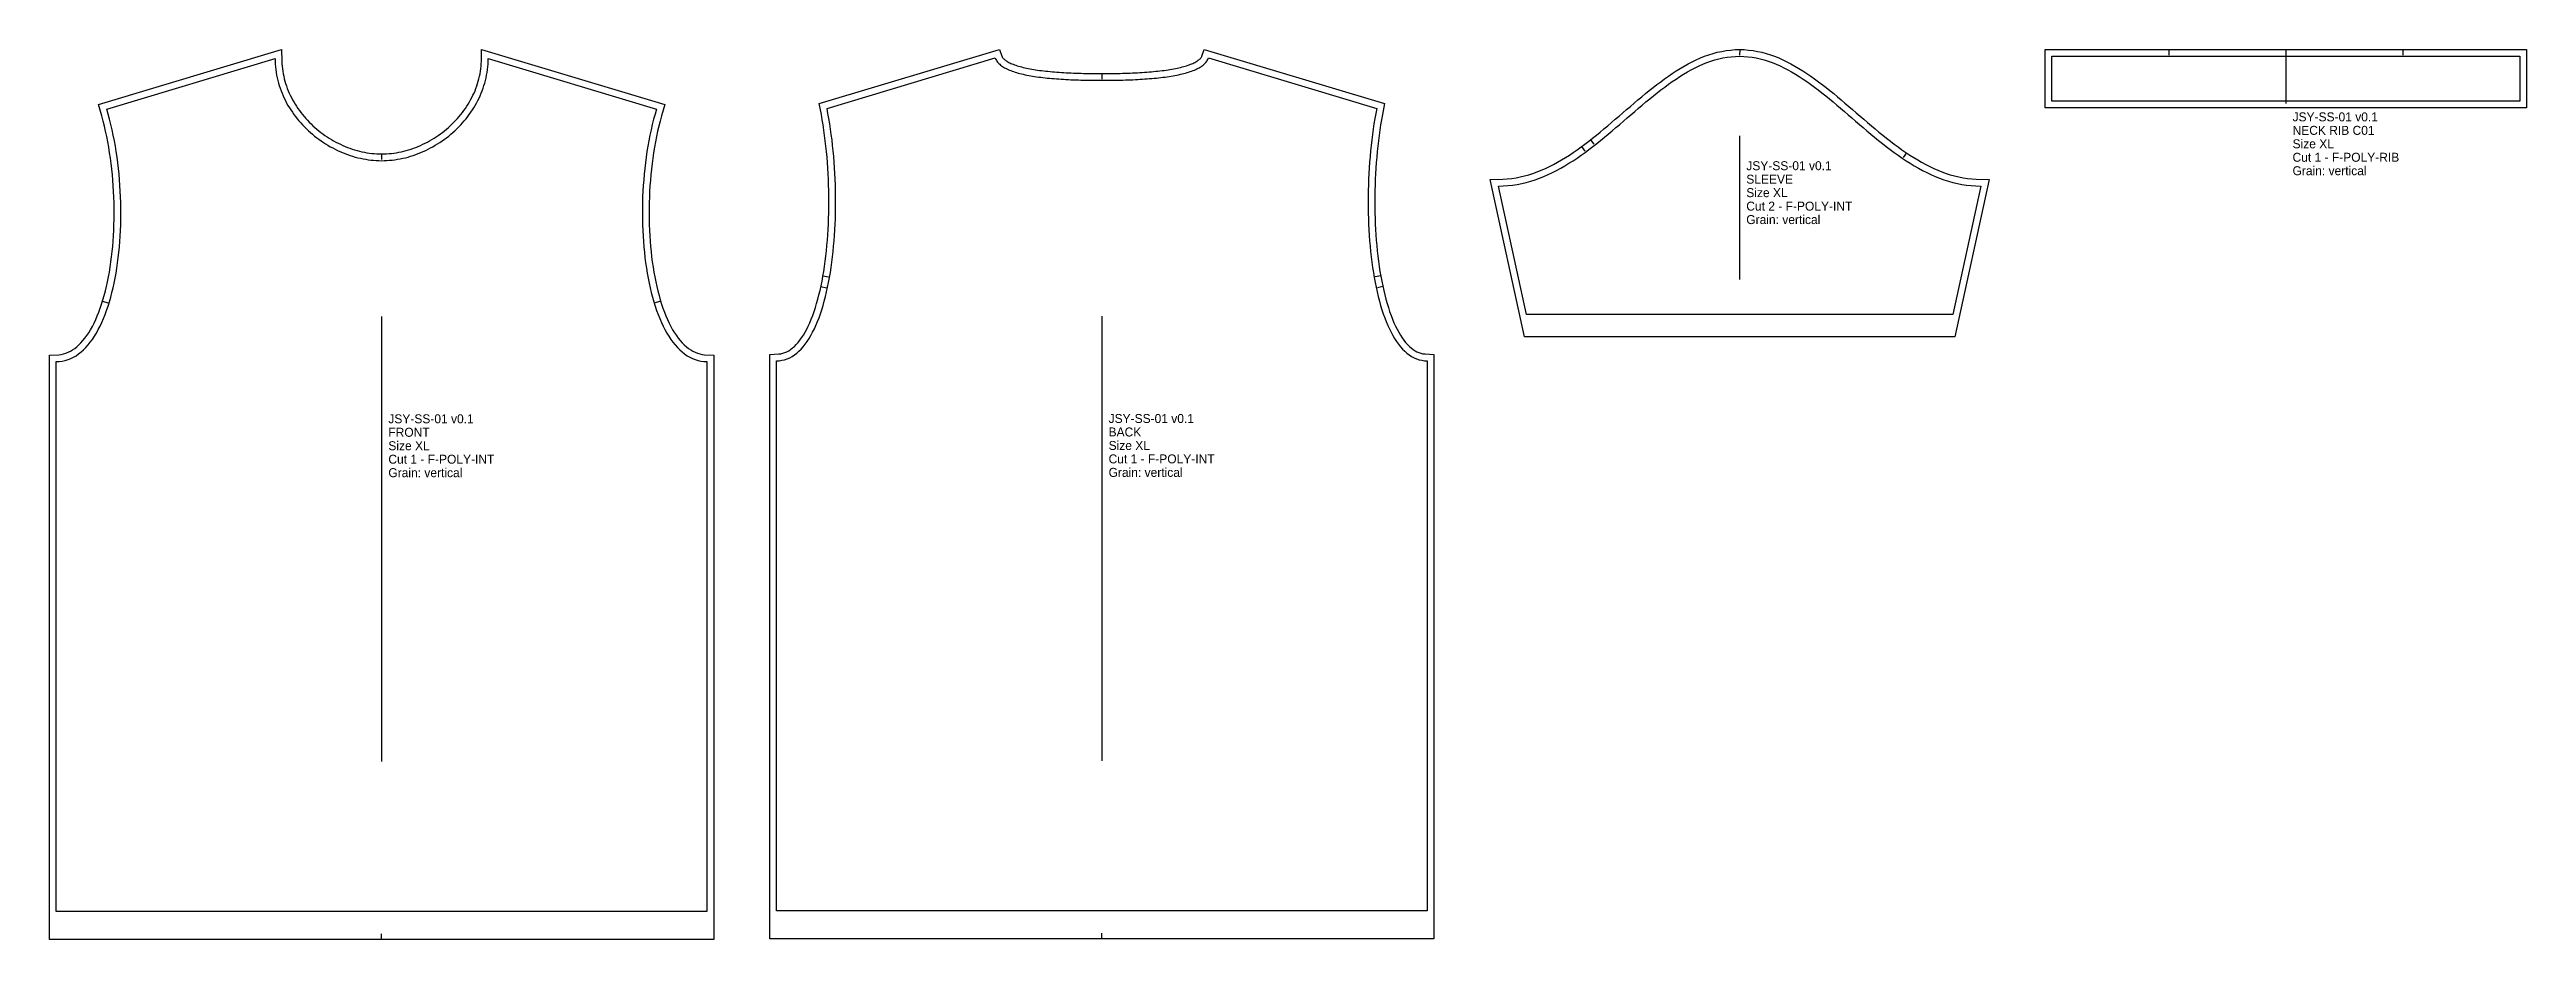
# Model space of a CAD drawing. Header units: millimetres. Extents: x 30 to 2238, y -823 to -30.
import ezdxf

# ---------------------------------------------------------------- set-up
doc = ezdxf.new("R2010")
doc.units = ezdxf.units.MM

msp = doc.modelspace()

# ---------------------------------------------------------------- linework, layer by layer
at = {"layer": '1'}
for points in [[(326, -123.03), (328.2, -122.99), (330.41, -122.9), (332.61, -122.74), (334.82, -122.53), (337.02, -122.25), (339.21, -121.91), (341.4, -121.51), (343.59, -121.06), (345.76, -120.55), (347.93, -119.98), (350.09, -119.35), (352.23, -118.67), (354.36, -117.94), (356.48, -117.15), (358.58, -116.3), (360.67, -115.41), (362.73, -114.46), (364.78, -113.47), (366.8, -112.42), (368.8, -111.33), (370.77, -110.18), (372.72, -108.99), (374.65, -107.76), (376.54, -106.48), (378.41, -105.15), (380.24, -103.78), (382.04, -102.37), (383.81, -100.92), (385.54, -99.43), (387.24, -97.89), (388.89, -96.32), (390.51, -94.71), (392.09, -93.06), (393.63, -91.38), (395.12, -89.66), (396.57, -87.91), (397.97, -86.13), (399.33, -84.31), (400.64, -82.46), (401.9, -80.58), (403.11, -78.68), (404.27, -76.74), (405.37, -74.78), (406.42, -72.79), (407.42, -70.77), (408.36, -68.73), (409.24, -66.67), (410.07, -64.58), (410.83, -62.48), (411.54, -60.35), (412.18, -58.19), (412.76, -56.02), (413.27, -53.83), (413.73, -51.63), (414.11, -49.4), (414.43, -47.16), (414.68, -44.9), (414.85, -42.62), (414.96, -40.33), (415.13, -30), (578.42, -78.99), (575.47, -89.18), (574.25, -93.68), (573.11, -98.24), (572.04, -102.88), (571.04, -107.56), (570.11, -112.3), (569.25, -117.09), (568.46, -121.92), (567.74, -126.79), (567.09, -131.69), (566.51, -136.61), (566, -141.56), (565.57, -146.52), (565.2, -151.49), (564.9, -156.47), (564.67, -161.45), (564.51, -166.42), (564.42, -171.38), (564.4, -176.33), (564.44, -181.26), (564.56, -186.16), (564.74, -191.03), (565, -195.87), (565.32, -200.66), (565.71, -205.41), (566.17, -210.1), (566.69, -214.74), (567.28, -219.32), (567.94, -223.82), (568.66, -228.26), (569.45, -232.61), (570.31, -236.89), (571.23, -241.07), (572.21, -245.16), (573.26, -249.15), (574.37, -253.03), (575.55, -256.8), (576.78, -260.46), (578.08, -263.99), (579.43, -267.4), (580.84, -270.67), (582.31, -273.8), (583.84, -276.79), (585.41, -279.63), (587.04, -282.31), (588.71, -284.84), (590.43, -287.2), (592.19, -289.39), (593.99, -291.41), (595.82, -293.25), (597.69, -294.92), (599.59, -296.41), (601.51, -297.72), (603.46, -298.85), (605.45, -299.81), (607.46, -300.6), (609.52, -301.22), (611.62, -301.66), (613.78, -301.93), (622, -302.27), (622, -823.03), (30, -823.03), (30, -302.27), (38.22, -301.93), (40.38, -301.66), (42.48, -301.22), (44.54, -300.6), (46.55, -299.81), (48.54, -298.85), (50.49, -297.72), (52.41, -296.41), (54.31, -294.92), (56.18, -293.25), (58.01, -291.41), (59.81, -289.39), (61.57, -287.2), (63.29, -284.84), (64.96, -282.31), (66.59, -279.63), (68.16, -276.79), (69.69, -273.8), (71.16, -270.67), (72.57, -267.4), (73.92, -263.99), (75.22, -260.46), (76.45, -256.8), (77.63, -253.03), (78.74, -249.15), (79.79, -245.16), (80.77, -241.07), (81.69, -236.89), (82.55, -232.61), (83.34, -228.26), (84.06, -223.82), (84.72, -219.32), (85.31, -214.74), (85.83, -210.1), (86.29, -205.41), (86.68, -200.66), (87, -195.87), (87.26, -191.03), (87.44, -186.16), (87.56, -181.26), (87.6, -176.33), (87.58, -171.38), (87.49, -166.42), (87.33, -161.45), (87.1, -156.47), (86.8, -151.49), (86.43, -146.52), (86, -141.56), (85.49, -136.61), (84.91, -131.69), (84.26, -126.79), (83.54, -121.92), (82.75, -117.09), (81.89, -112.3), (80.96, -107.56), (79.96, -102.88), (78.89, -98.24), (77.75, -93.68), (76.53, -89.18), (73.58, -78.99), (236.87, -30), (237.04, -40.33), (237.15, -42.62), (237.32, -44.9), (237.57, -47.16), (237.89, -49.4), (238.27, -51.63), (238.73, -53.83), (239.24, -56.02), (239.82, -58.19), (240.46, -60.35), (241.17, -62.48), (241.93, -64.58), (242.76, -66.67), (243.64, -68.73), (244.58, -70.77), (245.58, -72.79), (246.63, -74.78), (247.73, -76.74), (248.89, -78.68), (250.1, -80.58), (251.36, -82.46), (252.67, -84.31), (254.03, -86.13), (255.43, -87.91), (256.88, -89.66), (258.37, -91.38), (259.91, -93.06), (261.49, -94.71), (263.11, -96.32), (264.76, -97.89), (266.46, -99.43), (268.19, -100.92), (269.96, -102.37), (271.76, -103.78), (273.59, -105.15), (275.46, -106.48), (277.35, -107.76), (279.28, -108.99), (281.23, -110.18), (283.2, -111.33), (285.2, -112.42), (287.22, -113.47), (289.27, -114.46), (291.33, -115.41), (293.42, -116.3), (295.52, -117.15), (297.64, -117.94), (299.77, -118.67), (301.91, -119.35), (304.07, -119.98), (306.24, -120.55), (308.41, -121.06), (310.6, -121.51), (312.79, -121.91), (314.98, -122.25), (317.18, -122.53), (319.39, -122.74), (321.59, -122.9), (323.8, -122.99)], [(968, -51.39), (970.35, -51.38), (972.7, -51.37), (975.03, -51.36), (977.35, -51.33), (979.66, -51.3), (981.95, -51.26), (984.23, -51.21), (986.5, -51.16), (988.74, -51.09), (990.98, -51.02), (993.19, -50.94), (995.38, -50.85), (997.55, -50.75), (999.7, -50.64), (1001.83, -50.52), (1003.94, -50.39), (1006.02, -50.26), (1008.07, -50.11), (1010.1, -49.95), (1012.11, -49.78), (1014.08, -49.6), (1016.02, -49.41), (1017.94, -49.21), (1019.82, -48.99), (1021.67, -48.77), (1023.49, -48.54), (1025.27, -48.29), (1027.02, -48.03), (1028.73, -47.76), (1030.41, -47.48), (1032.04, -47.18), (1033.63, -46.87), (1035.19, -46.56), (1036.7, -46.23), (1038.16, -45.88), (1039.58, -45.53), (1040.96, -45.16), (1042.28, -44.78), (1043.56, -44.4), (1044.79, -44), (1045.96, -43.59), (1047.08, -43.17), (1048.15, -42.74), (1049.16, -42.3), (1050.11, -41.86), (1051.01, -41.41), (1051.84, -40.96), (1052.61, -40.5), (1053.32, -40.05), (1053.96, -39.59), (1054.55, -39.14), (1055.07, -38.7), (1055.52, -38.27), (1055.92, -37.85), (1056.26, -37.44), (1056.55, -37.05), (1056.79, -36.67), (1056.99, -36.3), (1057.14, -35.95), (1059.26, -30), (1219.92, -78.2), (1218.03, -88.02), (1217.22, -92.54), (1216.46, -97.14), (1215.75, -101.8), (1215.1, -106.51), (1214.49, -111.28), (1213.94, -116.09), (1213.44, -120.94), (1212.99, -125.83), (1212.59, -130.75), (1212.25, -135.7), (1211.96, -140.66), (1211.72, -145.65), (1211.54, -150.64), (1211.41, -155.64), (1211.33, -160.63), (1211.3, -165.63), (1211.33, -170.61), (1211.41, -175.57), (1211.55, -180.52), (1211.74, -185.44), (1211.99, -190.33), (1212.29, -195.18), (1212.65, -199.99), (1213.05, -204.75), (1213.52, -209.46), (1214.04, -214.12), (1214.61, -218.71), (1215.24, -223.23), (1215.92, -227.68), (1216.66, -232.05), (1217.45, -236.34), (1218.3, -240.54), (1219.2, -244.64), (1220.16, -248.65), (1221.17, -252.54), (1222.23, -256.33), (1223.35, -260), (1224.52, -263.54), (1225.74, -266.96), (1227.01, -270.25), (1228.33, -273.39), (1229.69, -276.39), (1231.11, -279.24), (1232.56, -281.93), (1234.06, -284.45), (1235.6, -286.81), (1237.17, -289), (1238.78, -291.01), (1240.41, -292.84), (1242.07, -294.49), (1243.75, -295.96), (1245.44, -297.24), (1247.15, -298.34), (1248.88, -299.27), (1250.63, -300.03), (1252.4, -300.61), (1254.22, -301.04), (1256.08, -301.29), (1264, -301.65), (1264, -822.39), (672, -822.39), (672, -301.65), (679.92, -301.29), (681.78, -301.04), (683.6, -300.61), (685.37, -300.03), (687.12, -299.27), (688.85, -298.34), (690.56, -297.24), (692.25, -295.96), (693.93, -294.49), (695.59, -292.84), (697.22, -291.01), (698.83, -289), (700.4, -286.81), (701.94, -284.45), (703.44, -281.93), (704.89, -279.24), (706.31, -276.39), (707.67, -273.39), (708.99, -270.25), (710.26, -266.96), (711.48, -263.54), (712.65, -260), (713.77, -256.33), (714.83, -252.54), (715.84, -248.65), (716.8, -244.64), (717.7, -240.54), (718.55, -236.34), (719.34, -232.05), (720.08, -227.68), (720.76, -223.23), (721.39, -218.71), (721.96, -214.12), (722.48, -209.46), (722.95, -204.75), (723.35, -199.99), (723.71, -195.18), (724.01, -190.33), (724.26, -185.44), (724.45, -180.52), (724.59, -175.57), (724.67, -170.61), (724.7, -165.63), (724.67, -160.63), (724.59, -155.64), (724.46, -150.64), (724.28, -145.65), (724.04, -140.66), (723.75, -135.7), (723.41, -130.75), (723.01, -125.83), (722.56, -120.94), (722.06, -116.09), (721.51, -111.28), (720.9, -106.51), (720.25, -101.8), (719.54, -97.14), (718.78, -92.54), (717.97, -88.02), (716.08, -78.2), (876.74, -30), (878.86, -35.95), (879.01, -36.3), (879.21, -36.67), (879.45, -37.05), (879.74, -37.44), (880.08, -37.85), (880.48, -38.27), (880.93, -38.7), (881.45, -39.14), (882.04, -39.59), (882.68, -40.05), (883.39, -40.5), (884.16, -40.96), (884.99, -41.41), (885.89, -41.86), (886.84, -42.3), (887.85, -42.74), (888.92, -43.17), (890.04, -43.59), (891.21, -44), (892.44, -44.4), (893.72, -44.78), (895.04, -45.16), (896.42, -45.53), (897.84, -45.88), (899.3, -46.23), (900.81, -46.56), (902.37, -46.87), (903.96, -47.18), (905.59, -47.48), (907.27, -47.76), (908.98, -48.03), (910.73, -48.29), (912.51, -48.54), (914.33, -48.77), (916.18, -48.99), (918.06, -49.21), (919.98, -49.41), (921.92, -49.6), (923.89, -49.78), (925.9, -49.95), (927.93, -50.11), (929.98, -50.26), (932.06, -50.39), (934.17, -50.52), (936.3, -50.64), (938.45, -50.75), (940.62, -50.85), (942.81, -50.94), (945.02, -51.02), (947.26, -51.09), (949.5, -51.16), (951.77, -51.21), (954.05, -51.26), (956.34, -51.3), (958.65, -51.33), (960.97, -51.36), (963.3, -51.37), (965.65, -51.38)], [(1536.42, -30), (1540.47, -30.1), (1544.47, -30.41), (1548.44, -30.9), (1552.36, -31.59), (1556.24, -32.45), (1560.08, -33.48), (1563.87, -34.67), (1567.62, -36.01), (1571.34, -37.5), (1575.01, -39.12), (1578.65, -40.87), (1582.26, -42.74), (1585.83, -44.73), (1589.38, -46.82), (1592.89, -49.01), (1596.38, -51.3), (1599.85, -53.67), (1603.3, -56.11), (1606.73, -58.64), (1610.15, -61.22), (1613.55, -63.87), (1616.93, -66.56), (1620.31, -69.31), (1623.68, -72.09), (1627.04, -74.91), (1630.39, -77.75), (1633.75, -80.62), (1637.1, -83.5), (1640.45, -86.38), (1643.8, -89.27), (1647.15, -92.15), (1650.51, -95.02), (1653.88, -97.87), (1657.25, -100.7), (1660.63, -103.5), (1664.02, -106.26), (1667.43, -108.98), (1670.84, -111.64), (1674.27, -114.26), (1677.71, -116.81), (1681.17, -119.29), (1684.64, -121.69), (1688.14, -124.02), (1691.65, -126.26), (1695.18, -128.4), (1698.73, -130.45), (1702.31, -132.39), (1705.9, -134.22), (1709.52, -135.94), (1713.17, -137.53), (1716.84, -139), (1720.55, -140.33), (1724.28, -141.53), (1728.04, -142.59), (1731.84, -143.49), (1735.67, -144.25), (1739.54, -144.85), (1743.45, -145.28), (1747.41, -145.54), (1758.83, -145.8), (1728.19, -286), (1344.65, -286), (1314, -145.8), (1325.42, -145.54), (1329.38, -145.28), (1333.3, -144.85), (1337.17, -144.25), (1341, -143.49), (1344.8, -142.59), (1348.56, -141.53), (1352.29, -140.33), (1355.99, -139), (1359.66, -137.53), (1363.31, -135.94), (1366.93, -134.22), (1370.53, -132.39), (1374.1, -130.45), (1377.65, -128.4), (1381.19, -126.26), (1384.7, -124.02), (1388.19, -121.69), (1391.67, -119.29), (1395.12, -116.81), (1398.57, -114.26), (1401.99, -111.64), (1405.41, -108.98), (1408.81, -106.26), (1412.2, -103.5), (1415.58, -100.7), (1418.96, -97.87), (1422.32, -95.02), (1425.68, -92.15), (1429.04, -89.27), (1432.39, -86.38), (1435.74, -83.5), (1439.09, -80.62), (1442.44, -77.75), (1445.8, -74.91), (1449.16, -72.09), (1452.53, -69.31), (1455.9, -66.56), (1459.29, -63.87), (1462.69, -61.22), (1466.1, -58.64), (1469.53, -56.11), (1472.98, -53.67), (1476.45, -51.3), (1479.94, -49.01), (1483.46, -46.82), (1487, -44.73), (1490.58, -42.74), (1494.18, -40.87), (1497.82, -39.12), (1501.5, -37.5), (1505.21, -36.01), (1508.96, -34.67), (1512.76, -33.48), (1516.59, -32.45), (1520.47, -31.59), (1524.4, -30.9), (1528.36, -30.41), (1532.37, -30.1)], [(1808.83, -30), (2237.83, -30), (2237.83, -82), (1808.83, -82)]]:
    msp.add_lwpolyline(points, close=True, dxfattribs=at)
at = {"layer": '14'}
for points in [[(326, -129.03), (328.37, -128.99), (330.75, -128.89), (333.12, -128.72), (335.49, -128.49), (337.85, -128.19), (340.2, -127.83), (342.55, -127.4), (344.89, -126.92), (347.21, -126.37), (349.53, -125.76), (351.83, -125.09), (354.12, -124.37), (356.39, -123.58), (358.65, -122.74), (360.88, -121.85), (363.1, -120.89), (365.29, -119.89), (367.47, -118.83), (369.62, -117.72), (371.74, -116.56), (373.84, -115.34), (375.91, -114.08), (377.95, -112.77), (379.96, -111.41), (381.94, -110), (383.88, -108.55), (385.8, -107.05), (387.67, -105.51), (389.51, -103.92), (391.31, -102.3), (393.07, -100.63), (394.79, -98.91), (396.47, -97.16), (398.11, -95.37), (399.7, -93.55), (401.24, -91.68), (402.74, -89.78), (404.18, -87.84), (405.58, -85.87), (406.93, -83.86), (408.22, -81.82), (409.46, -79.75), (410.64, -77.65), (411.77, -75.52), (412.84, -73.36), (413.85, -71.17), (414.79, -68.95), (415.68, -66.71), (416.5, -64.44), (417.26, -62.15), (417.95, -59.83), (418.58, -57.49), (419.14, -55.12), (419.62, -52.74), (420.04, -50.33), (420.38, -47.91), (420.65, -45.46), (420.84, -43), (420.96, -40.52), (421, -38.03), (571, -83.03), (569.69, -87.56), (568.45, -92.17), (567.28, -96.84), (566.18, -101.57), (565.16, -106.36), (564.21, -111.2), (563.34, -116.08), (562.53, -121), (561.8, -125.96), (561.14, -130.94), (560.55, -135.95), (560.03, -140.99), (559.59, -146.03), (559.21, -151.09), (558.91, -156.15), (558.67, -161.21), (558.51, -166.27), (558.42, -171.32), (558.4, -176.35), (558.44, -181.36), (558.56, -186.35), (558.75, -191.3), (559.01, -196.22), (559.34, -201.11), (559.73, -205.94), (560.2, -210.73), (560.73, -215.46), (561.34, -220.13), (562.01, -224.74), (562.75, -229.28), (563.56, -233.74), (564.44, -238.12), (565.38, -242.42), (566.39, -246.62), (567.48, -250.73), (568.62, -254.75), (569.84, -258.65), (571.12, -262.45), (572.47, -266.13), (573.89, -269.69), (575.37, -273.13), (576.92, -276.44), (578.54, -279.61), (580.22, -282.64), (581.97, -285.53), (583.78, -288.26), (585.66, -290.84), (587.61, -293.27), (589.62, -295.52), (591.69, -297.61), (593.84, -299.52), (596.04, -301.25), (598.31, -302.8), (600.65, -304.16), (603.05, -305.32), (605.51, -306.28), (608.04, -307.04), (610.63, -307.58), (613.28, -307.91), (616, -308.03), (616, -798.03), (36, -798.03), (36, -308.03), (38.72, -307.91), (41.37, -307.58), (43.96, -307.04), (46.49, -306.28), (48.95, -305.32), (51.35, -304.16), (53.69, -302.8), (55.96, -301.25), (58.16, -299.52), (60.31, -297.61), (62.38, -295.52), (64.39, -293.27), (66.34, -290.84), (68.22, -288.26), (70.03, -285.53), (71.78, -282.64), (73.46, -279.61), (75.08, -276.44), (76.63, -273.13), (78.11, -269.69), (79.53, -266.13), (80.88, -262.45), (82.16, -258.65), (83.38, -254.75), (84.52, -250.73), (85.61, -246.62), (86.62, -242.42), (87.56, -238.12), (88.44, -233.74), (89.25, -229.28), (89.99, -224.74), (90.66, -220.13), (91.27, -215.46), (91.8, -210.73), (92.27, -205.94), (92.66, -201.11), (92.99, -196.22), (93.25, -191.3), (93.44, -186.35), (93.56, -181.36), (93.6, -176.35), (93.58, -171.32), (93.49, -166.27), (93.33, -161.21), (93.09, -156.15), (92.79, -151.09), (92.41, -146.03), (91.97, -140.99), (91.45, -135.95), (90.86, -130.94), (90.2, -125.96), (89.47, -121), (88.66, -116.08), (87.79, -111.2), (86.84, -106.36), (85.82, -101.57), (84.72, -96.84), (83.55, -92.17), (82.31, -87.56), (81, -83.03), (231, -38.03), (231.04, -40.52), (231.16, -43), (231.35, -45.46), (231.62, -47.91), (231.96, -50.33), (232.38, -52.74), (232.86, -55.12), (233.42, -57.49), (234.05, -59.83), (234.74, -62.15), (235.5, -64.44), (236.32, -66.71), (237.21, -68.95), (238.15, -71.17), (239.16, -73.36), (240.23, -75.52), (241.36, -77.65), (242.54, -79.75), (243.78, -81.82), (245.07, -83.86), (246.42, -85.87), (247.82, -87.84), (249.26, -89.78), (250.76, -91.68), (252.3, -93.55), (253.89, -95.37), (255.53, -97.16), (257.21, -98.91), (258.93, -100.63), (260.69, -102.3), (262.49, -103.92), (264.33, -105.51), (266.2, -107.05), (268.12, -108.55), (270.06, -110), (272.04, -111.41), (274.05, -112.77), (276.09, -114.08), (278.16, -115.34), (280.26, -116.56), (282.38, -117.72), (284.53, -118.83), (286.71, -119.89), (288.9, -120.89), (291.12, -121.85), (293.35, -122.74), (295.61, -123.58), (297.88, -124.37), (300.17, -125.09), (302.47, -125.76), (304.79, -126.37), (307.11, -126.92), (309.45, -127.4), (311.8, -127.83), (314.15, -128.19), (316.51, -128.49), (318.88, -128.72), (321.25, -128.89), (323.63, -128.99)], [(968, -57.39), (970.37, -57.38), (972.73, -57.37), (975.08, -57.36), (977.42, -57.33), (979.75, -57.3), (982.07, -57.26), (984.37, -57.21), (986.66, -57.15), (988.93, -57.09), (991.18, -57.02), (993.42, -56.93), (995.64, -56.84), (997.84, -56.74), (1000.02, -56.63), (1002.18, -56.51), (1004.32, -56.38), (1006.43, -56.24), (1008.52, -56.09), (1010.59, -55.93), (1012.63, -55.76), (1014.64, -55.57), (1016.63, -55.38), (1018.59, -55.17), (1020.52, -54.95), (1022.42, -54.72), (1024.29, -54.48), (1026.13, -54.23), (1027.93, -53.96), (1029.7, -53.68), (1031.44, -53.39), (1033.14, -53.08), (1034.8, -52.76), (1036.43, -52.43), (1038.02, -52.08), (1039.57, -51.72), (1041.08, -51.34), (1042.55, -50.95), (1043.98, -50.54), (1045.36, -50.12), (1046.7, -49.68), (1048, -49.23), (1049.25, -48.76), (1050.46, -48.28), (1051.62, -47.78), (1052.73, -47.26), (1053.79, -46.73), (1054.8, -46.18), (1055.76, -45.61), (1056.67, -45.03), (1057.53, -44.42), (1058.33, -43.8), (1059.08, -43.17), (1059.77, -42.51), (1060.41, -41.83), (1060.99, -41.14), (1061.51, -40.43), (1061.97, -39.7), (1062.38, -38.95), (1062.72, -38.18), (1063, -37.39), (1213, -82.39), (1212.13, -86.92), (1211.3, -91.53), (1210.53, -96.2), (1209.82, -100.93), (1209.15, -105.72), (1208.54, -110.56), (1207.98, -115.44), (1207.47, -120.36), (1207.01, -125.32), (1206.61, -130.3), (1206.26, -135.31), (1205.97, -140.35), (1205.73, -145.39), (1205.54, -150.45), (1205.41, -155.51), (1205.33, -160.57), (1205.3, -165.63), (1205.33, -170.68), (1205.42, -175.71), (1205.56, -180.72), (1205.75, -185.71), (1206, -190.66), (1206.3, -195.58), (1206.66, -200.47), (1207.08, -205.3), (1207.55, -210.09), (1208.08, -214.82), (1208.66, -219.49), (1209.3, -224.1), (1210, -228.64), (1210.75, -233.1), (1211.56, -237.48), (1212.43, -241.78), (1213.36, -245.98), (1214.34, -250.09), (1215.38, -254.11), (1216.47, -258.01), (1217.63, -261.81), (1218.84, -265.49), (1220.11, -269.05), (1221.44, -272.49), (1222.83, -275.8), (1224.27, -278.97), (1225.78, -282), (1227.34, -284.89), (1228.97, -287.62), (1230.65, -290.2), (1232.39, -292.63), (1234.19, -294.88), (1236.06, -296.97), (1237.98, -298.88), (1239.96, -300.61), (1242, -302.16), (1244.1, -303.52), (1246.27, -304.68), (1248.49, -305.64), (1250.78, -306.4), (1253.12, -306.94), (1255.53, -307.27), (1258, -307.39), (1258, -797.39), (678, -797.39), (678, -307.39), (680.47, -307.27), (682.88, -306.94), (685.22, -306.4), (687.51, -305.64), (689.73, -304.68), (691.9, -303.52), (694, -302.16), (696.04, -300.61), (698.02, -298.88), (699.94, -296.97), (701.81, -294.88), (703.61, -292.63), (705.35, -290.2), (707.03, -287.62), (708.66, -284.89), (710.22, -282), (711.73, -278.97), (713.17, -275.8), (714.56, -272.49), (715.89, -269.05), (717.16, -265.49), (718.37, -261.81), (719.53, -258.01), (720.62, -254.11), (721.66, -250.09), (722.64, -245.98), (723.57, -241.78), (724.44, -237.48), (725.25, -233.1), (726, -228.64), (726.7, -224.1), (727.34, -219.49), (727.92, -214.82), (728.45, -210.09), (728.92, -205.3), (729.34, -200.47), (729.7, -195.58), (730, -190.66), (730.25, -185.71), (730.44, -180.72), (730.58, -175.71), (730.67, -170.68), (730.7, -165.63), (730.67, -160.57), (730.59, -155.51), (730.46, -150.45), (730.27, -145.39), (730.03, -140.35), (729.74, -135.31), (729.39, -130.3), (728.99, -125.32), (728.53, -120.36), (728.02, -115.44), (727.46, -110.56), (726.85, -105.72), (726.18, -100.93), (725.47, -96.2), (724.7, -91.53), (723.87, -86.92), (723, -82.39), (873, -37.39), (873.28, -38.18), (873.62, -38.95), (874.03, -39.7), (874.49, -40.43), (875.01, -41.14), (875.59, -41.83), (876.23, -42.51), (876.92, -43.17), (877.67, -43.8), (878.47, -44.42), (879.33, -45.03), (880.24, -45.61), (881.2, -46.18), (882.21, -46.73), (883.27, -47.26), (884.38, -47.78), (885.54, -48.28), (886.75, -48.76), (888, -49.23), (889.3, -49.68), (890.64, -50.12), (892.02, -50.54), (893.45, -50.95), (894.92, -51.34), (896.43, -51.72), (897.98, -52.08), (899.57, -52.43), (901.2, -52.76), (902.86, -53.08), (904.56, -53.39), (906.3, -53.68), (908.07, -53.96), (909.87, -54.23), (911.71, -54.48), (913.58, -54.72), (915.48, -54.95), (917.41, -55.17), (919.37, -55.38), (921.36, -55.57), (923.37, -55.76), (925.41, -55.93), (927.48, -56.09), (929.57, -56.24), (931.68, -56.38), (933.82, -56.51), (935.98, -56.63), (938.16, -56.74), (940.36, -56.84), (942.58, -56.93), (944.82, -57.02), (947.07, -57.09), (949.34, -57.15), (951.63, -57.21), (953.93, -57.26), (956.25, -57.3), (958.58, -57.33), (960.92, -57.36), (963.27, -57.37), (965.63, -57.38)], [(1536.42, -36), (1540.16, -36.1), (1543.87, -36.38), (1547.55, -36.84), (1551.2, -37.48), (1554.81, -38.28), (1558.4, -39.24), (1561.96, -40.36), (1565.5, -41.62), (1569.01, -43.03), (1572.5, -44.57), (1575.97, -46.24), (1579.42, -48.03), (1582.85, -49.93), (1586.26, -51.95), (1589.66, -54.07), (1593.05, -56.28), (1596.42, -58.59), (1599.79, -60.98), (1603.14, -63.44), (1606.49, -65.98), (1609.83, -68.58), (1613.17, -71.24), (1616.5, -73.95), (1619.84, -76.7), (1623.17, -79.5), (1626.5, -82.32), (1629.84, -85.17), (1633.18, -88.04), (1636.53, -90.93), (1639.89, -93.82), (1643.25, -96.71), (1646.62, -99.59), (1650.01, -102.46), (1653.41, -105.31), (1656.83, -108.14), (1660.26, -110.93), (1663.71, -113.69), (1667.18, -116.4), (1670.66, -119.05), (1674.18, -121.65), (1677.71, -124.19), (1681.27, -126.66), (1684.86, -129.05), (1688.48, -131.35), (1692.12, -133.57), (1695.8, -135.68), (1699.51, -137.7), (1703.26, -139.61), (1707.04, -141.4), (1710.86, -143.07), (1714.71, -144.61), (1718.61, -146.01), (1722.55, -147.28), (1726.53, -148.4), (1730.56, -149.36), (1734.63, -150.16), (1738.75, -150.79), (1742.92, -151.26), (1747.14, -151.54), (1751.42, -151.63), (1726.42, -266), (1346.42, -266), (1321.42, -151.63), (1325.69, -151.54), (1329.91, -151.26), (1334.08, -150.79), (1338.2, -150.16), (1342.28, -149.36), (1346.3, -148.4), (1350.29, -147.28), (1354.22, -146.01), (1358.12, -144.61), (1361.98, -143.07), (1365.8, -141.4), (1369.58, -139.61), (1373.32, -137.7), (1377.03, -135.68), (1380.71, -133.57), (1384.36, -131.35), (1387.97, -129.05), (1391.56, -126.66), (1395.12, -124.19), (1398.66, -121.65), (1402.17, -119.05), (1405.66, -116.4), (1409.13, -113.69), (1412.58, -110.93), (1416.01, -108.14), (1419.42, -105.31), (1422.82, -102.46), (1426.21, -99.59), (1429.58, -96.71), (1432.95, -93.82), (1436.3, -90.93), (1439.65, -88.04), (1442.99, -85.17), (1446.33, -82.32), (1449.66, -79.5), (1453, -76.7), (1456.33, -73.95), (1459.66, -71.24), (1463, -68.58), (1466.34, -65.98), (1469.69, -63.44), (1473.05, -60.98), (1476.41, -58.59), (1479.78, -56.28), (1483.17, -54.07), (1486.57, -51.95), (1489.99, -49.93), (1493.42, -48.03), (1496.87, -46.24), (1500.34, -44.57), (1503.82, -43.03), (1507.34, -41.62), (1510.87, -40.36), (1514.43, -39.24), (1518.02, -38.28), (1521.64, -37.48), (1525.28, -36.84), (1528.96, -36.38), (1532.67, -36.1)], [(1814.83, -36), (2231.83, -36), (2231.83, -76), (1814.83, -76)]]:
    msp.add_lwpolyline(points, close=True, dxfattribs=at)
at = {"layer": '4'}
for p, q in [((1536.58, -30), (1536.45, -35)), ((1919.08, -30), (1919.08, -35)), ((2023.33, -30), (2023.33, -35)), ((2127.58, -30), (2127.58, -35)), ((968, -51.39), (968.01, -56.39)), ((325.92, -123.03), (326, -128.03)), ((1395.65, -116.42), (1398.63, -120.43)), ((1403.5, -110.47), (1406.58, -114.41)), ((1685.11, -122), (1682.34, -126.17)), ((717.55, -241.19), (722.44, -242.27)), ((719.4, -231.67), (724.33, -232.5)), ((1216.6, -231.67), (1211.67, -232.5)), ((1218.45, -241.19), (1213.56, -242.27)), ((77.26, -254.22), (82.03, -255.7)), ((574.74, -254.22), (569.97, -255.7)), ((326, -823.03), (326, -818.03)), ((968, -822.39), (968, -817.39))]:
    msp.add_line(p, q, dxfattribs=at)
at = {"layer": '7'}
for p, q in [((2023.33, -34), (2023.33, -78)), ((1536.42, -106.8), (1536.42, -234.8)), ((326, -267.91), (326, -664.42)), ((968, -267.72), (968, -663.91))]:
    msp.add_line(p, q, dxfattribs=at)

# ---------------------------------------------------------------- texts
at = {"layer": '15'}
for s, p in [('JSY-SS-01 v0.1', (2029.33, -94)), ('Size XL', (2029.33, -118)), ('NECK RIB C01', (2029.33, -106)), ('JSY-SS-01 v0.1', (1542.42, -137.52)), ('Cut 1 - F-POLY-RIB', (2029.33, -130)), ('SLEEVE', (1542.42, -149.52)), ('Size XL', (1542.42, -161.52)), ('Grain: vertical', (2029.33, -142)), ('Cut 2 - F-POLY-INT', (1542.42, -173.52)), ('Grain: vertical', (1542.42, -185.52)), ('JSY-SS-01 v0.1', (332, -363.07)), ('FRONT', (332, -375.07)), ('JSY-SS-01 v0.1', (974, -362.8)), ('BACK', (974, -374.8)), ('Size XL', (332, -387.07)), ('Cut 1 - F-POLY-INT', (332, -399.07)), ('Size XL', (974, -386.8)), ('Cut 1 - F-POLY-INT', (974, -398.8)), ('Grain: vertical', (332, -411.07)), ('Grain: vertical', (974, -410.8))]:
    msp.add_text(s, height=8, dxfattribs=at).set_placement(p)

doc.saveas('drawing.dxf')
